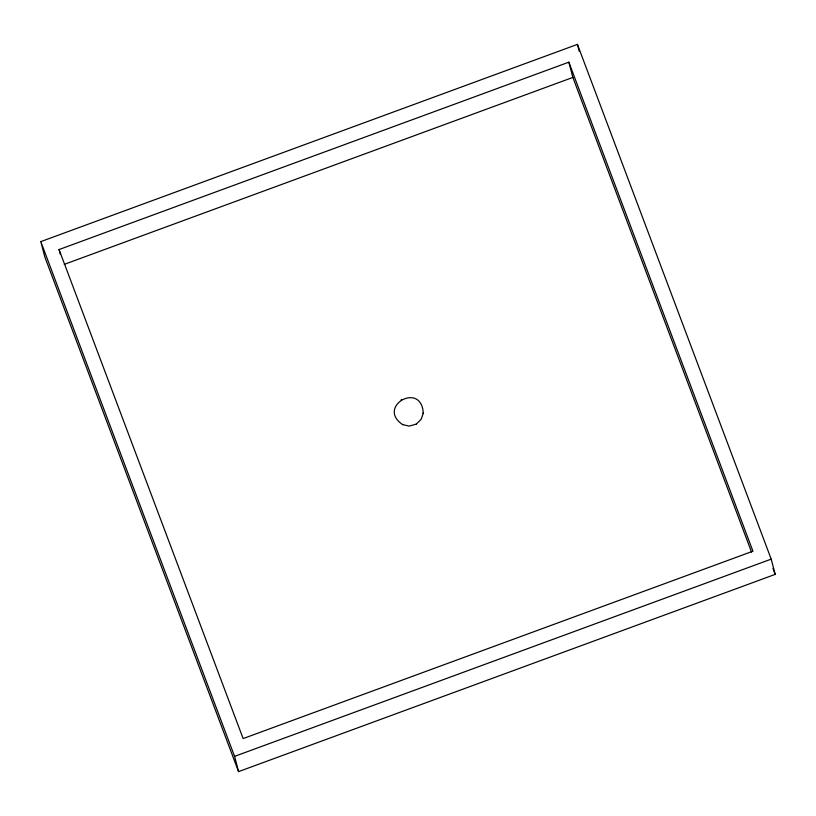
<?xml version="1.0" encoding="UTF-8"?>
<svg xmlns="http://www.w3.org/2000/svg" width="816" height="816" viewBox="0 0 816 816"><rect width="100%" height="100%" fill="white"/><g stroke="black" fill="none" stroke-linecap="round" stroke-linejoin="round"><path stroke-width="1.22" d="M423.249 412.876C421.28 380.807 375.941 406.705 402.716 424.646M416.191 424.167L421.168 419.312L423.198 413.396M423.178 413.62L423.269 412.641M401.135 399.881L401.809 399.463M416.242 424.136L409.183 426.105L402.574 424.585M40.8 241.618L577.432 44.38L771.202 559.133L775.2 574.382L238.568 771.62L44.798 256.867L40.8 241.618L234.569 756.371L238.568 771.62M59.058 249.553L568.854 62.179L752.944 551.198L243.137 738.572L59.058 249.553L60.292 254.245M64.26 264.364L572.863 77.428L568.854 62.179M234.569 756.371L771.202 559.133M772.956 568.426L775.2 574.382M572.863 77.428L751.556 552.126M577.432 44.38L579.278 51.418"/></g></svg>
